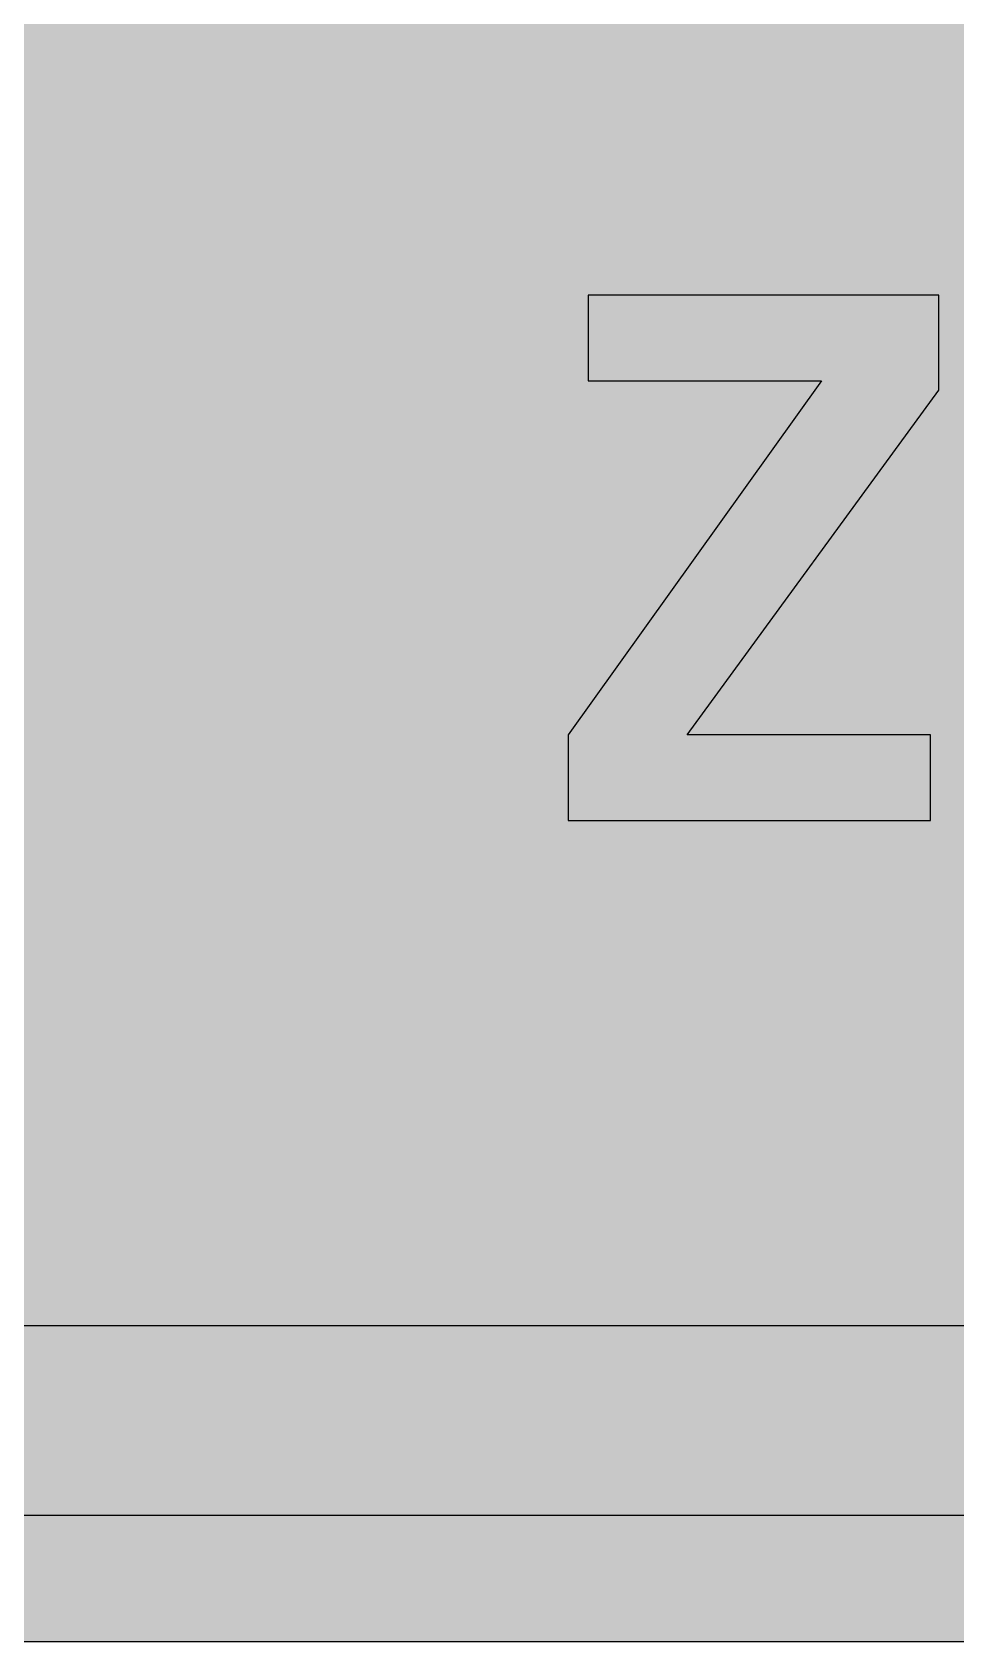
# Model space of a CAD drawing. Header units: millimetres. Extents: x 0 to 212, y 0 to 159.
# Drawn here: x 50.53 to 76.34, y 0.05 to 45 of the extents above; entities that cross this region are included whole.
import ezdxf

# ---------------------------------------------------------------- set-up
doc = ezdxf.new("R2010")
doc.units = ezdxf.units.MM

msp = doc.modelspace()

# ---------------------------------------------------------------- hatches: boundary and pattern name
for color, points in [(254, [(14.1633, 0.0536), (13.9878, 0.0533), (13.8125, 0.0559), (13.6373, 0.061), (13.462, 0.0686), (13.2893, 0.0787), (13.114, 0.0914), (12.9413, 0.1041), (12.7686, 0.1219), (12.5959, 0.1397), (12.4231, 0.16), (12.2504, 0.1829), (12.0777, 0.2057), (11.9075, 0.2337), (11.7373, 0.2616), (11.5672, 0.2921), (11.397, 0.3251), (11.2268, 0.3607), (11.0592, 0.3988), (10.8915, 0.4369), (10.7239, 0.4775), (10.5562, 0.5207), (10.3886, 0.5664), (10.2235, 0.6121), (10.0584, 0.6629), (9.8933, 0.7137), (9.7307, 0.7671), (9.5682, 0.8204), (9.4056, 0.8788), (9.2431, 0.9373), (9.083, 0.9982), (8.923, 1.0617), (8.763, 1.1252), (8.6055, 1.1938), (8.4455, 1.2624), (8.2906, 1.331), (8.1331, 1.4046), (7.9781, 1.4783), (7.8232, 1.5545), (7.6708, 1.6332), (7.5184, 1.7145), (7.366, 1.7958), (7.2161, 1.8796), (7.0663, 1.966), (6.919, 2.0523), (6.7716, 2.1438), (6.6243, 2.2352), (6.4795, 2.3266), (6.3348, 2.4232), (6.19, 2.5197), (6.0477, 2.6187), (5.908, 2.7178), (5.7683, 2.8194), (5.6286, 2.9235), (5.4915, 3.0302), (5.3543, 3.1369), (5.2197, 3.2461), (5.0851, 3.3579), (4.953, 3.4722), (4.8209, 3.5865), (4.6914, 3.7033), (4.5644, 3.8202), (4.4348, 3.9395), (4.3104, 4.0615), (4.1859, 4.1859), (4.0615, 4.3104), (3.9395, 4.4348), (3.8202, 4.5618), (3.7033, 4.6914), (3.5865, 4.8209), (3.4722, 4.953), (3.3579, 5.0851), (3.2487, 5.2197), (3.1369, 5.3543), (3.0302, 5.4915), (2.9235, 5.6286), (2.8194, 5.7683), (2.7178, 5.908), (2.6187, 6.0477), (2.5197, 6.19), (2.4232, 6.3348), (2.3266, 6.477), (2.2352, 6.6243), (2.1438, 6.7691), (2.0523, 6.919), (1.966, 7.0663), (1.8796, 7.2161), (1.7958, 7.366), (1.7145, 7.5184), (1.6332, 7.6708), (1.5545, 7.8232), (1.4783, 7.9781), (1.4046, 8.1331), (1.331, 8.2906), (1.2598, 8.4455), (1.1913, 8.603), (1.1252, 8.763), (1.0592, 8.923), (0.9982, 9.083), (0.9373, 9.2431), (0.8763, 9.4056), (0.8204, 9.5682), (0.7645, 9.7307), (0.7112, 9.8933), (0.6604, 10.0584), (0.6121, 10.2235), (0.5639, 10.3911), (0.5207, 10.5562), (0.4775, 10.7239), (0.4343, 10.8915), (0.3962, 11.0592), (0.3607, 11.2268), (0.3251, 11.397), (0.2921, 11.5672), (0.2616, 11.7373), (0.2311, 11.9075), (0.2057, 12.0802), (0.1803, 12.2504), (0.1575, 12.4231), (0.1372, 12.5959), (0.1194, 12.7686), (0.1041, 12.9413), (0.0889, 13.1166), (0.0787, 13.2893), (0.0686, 13.4645), (0.061, 13.6373), (0.0559, 13.8125), (0.0508, 13.9878), (0.0508, 14.163), (0.0522, 144.6925), (0.0508, 144.8664), (0.0559, 145.0416), (0.061, 145.2169), (0.0686, 145.3896), (0.0787, 145.5649), (0.0889, 145.7376), (0.1041, 145.9128), (0.1194, 146.0856), (0.1372, 146.2583), (0.1575, 146.431), (0.1803, 146.6037), (0.2057, 146.7739), (0.2311, 146.9466), (0.2616, 147.1168), (0.2921, 147.287), (0.3251, 147.4572), (0.3607, 147.6248), (0.3962, 147.795), (0.4343, 147.9626), (0.4775, 148.1303), (0.5207, 148.2979), (0.5639, 148.463), (0.6121, 148.6281), (0.6604, 148.7932), (0.7112, 148.9583), (0.7645, 149.1234), (0.8204, 149.286), (0.8763, 149.4485), (0.9373, 149.6111), (0.9982, 149.7711), (1.0592, 149.9311), (1.1252, 150.0911), (1.1913, 150.2486), (1.2598, 150.4061), (1.331, 150.5636), (1.4046, 150.7185), (1.4783, 150.876), (1.5545, 151.0284), (1.6332, 151.1833), (1.7145, 151.3357), (1.7958, 151.4856), (1.8796, 151.638), (1.966, 151.7879), (2.0523, 151.9352), (2.1438, 152.0825), (2.2352, 152.2298), (2.3266, 152.3746), (2.4232, 152.5194), (2.5197, 152.6616), (2.6187, 152.8039), (2.7178, 152.9461), (2.8194, 153.0858), (2.9235, 153.2255), (3.0302, 153.3627), (3.1369, 153.4973), (3.2487, 153.6344), (3.3579, 153.7665), (3.4722, 153.8986), (3.5865, 154.0307), (3.7033, 154.1602), (3.8202, 154.2898), (3.9395, 154.4168), (4.0615, 154.5438), (4.1859, 154.6682), (4.3104, 154.7901), (4.4348, 154.9121), (4.5644, 155.034), (4.6914, 155.1508), (4.8209, 155.2677), (4.953, 155.382), (5.0851, 155.4937), (5.2197, 155.6055), (5.3543, 155.7147), (5.4915, 155.8239), (5.6286, 155.9281), (5.7683, 156.0322), (5.908, 156.1338), (6.0477, 156.2354), (6.19, 156.3345), (6.3348, 156.431), (6.4795, 156.525), (6.6243, 156.6189), (6.7716, 156.7104), (6.919, 156.7993), (7.0663, 156.8882), (7.2161, 156.9745), (7.366, 157.0584), (7.5184, 157.1396), (7.6708, 157.2209), (7.8232, 157.2971), (7.9781, 157.3733), (8.1331, 157.4495), (8.2906, 157.5206), (8.4455, 157.5918), (8.6055, 157.6603), (8.763, 157.7289), (8.923, 157.7924), (9.083, 157.8559), (9.2431, 157.9169), (9.4056, 157.9753), (9.5682, 158.0337), (9.7307, 158.0871), (9.8933, 158.1404), (10.0584, 158.1912), (10.2235, 158.242), (10.3886, 158.2877), (10.5562, 158.3334), (10.7239, 158.3766), (10.8915, 158.4173), (11.0592, 158.4579), (11.2268, 158.4935), (11.397, 158.529), (11.5672, 158.562), (11.7373, 158.5925), (11.9075, 158.6205), (12.0777, 158.6484), (12.2504, 158.6713), (12.4231, 158.6941), (12.5959, 158.7144), (12.7686, 158.7322), (12.9413, 158.75), (13.114, 158.7627), (13.2893, 158.7754), (13.462, 158.7856), (13.6373, 158.7932), (13.8125, 158.7983), (13.9878, 158.8008), (14.163, 158.8033), (197.6078, 158.8036), (197.7822, 158.8008), (197.9574, 158.7983), (198.1327, 158.7932), (198.3054, 158.7856), (198.4807, 158.7754), (198.6534, 158.7627), (198.8287, 158.75), (199.0014, 158.7322), (199.1741, 158.7144), (199.3468, 158.6941), (199.5195, 158.6713), (199.6897, 158.6484), (199.8624, 158.6205), (200.0326, 158.5925), (200.2028, 158.562), (200.373, 158.529), (200.5432, 158.4935), (200.7108, 158.4579), (200.8784, 158.4173), (201.0461, 158.3766), (201.2137, 158.3334), (201.3788, 158.2877), (201.5465, 158.242), (201.7116, 158.1912), (201.8767, 158.1404), (202.0392, 158.0871), (202.2018, 158.0337), (202.3643, 157.9753), (202.5269, 157.9169), (202.6869, 157.8559), (202.8469, 157.7924), (203.007, 157.7289), (203.167, 157.6603), (203.3245, 157.5918), (203.4794, 157.5206), (203.6369, 157.4495), (203.7918, 157.3733), (203.9468, 157.2971), (204.0992, 157.2209), (204.2516, 157.1396), (204.404, 157.0584), (204.5538, 156.9745), (204.7037, 156.8882), (204.8535, 156.7993), (205.0009, 156.7104), (205.1456, 156.6189), (205.293, 156.525), (205.4352, 156.431), (205.58, 156.3345), (205.7222, 156.2354), (205.8619, 156.1338), (206.0016, 156.0322), (206.1413, 155.9281), (206.2785, 155.8239), (206.4156, 155.7147), (206.5503, 155.6055), (206.6849, 155.4937), (206.817, 155.382), (206.949, 155.2677), (207.0786, 155.1508), (207.2081, 155.034), (207.3351, 154.9121), (207.4596, 154.7901), (207.584, 154.6682), (207.7085, 154.5438), (207.8304, 154.4168), (207.9498, 154.2898), (208.0666, 154.1602), (208.1835, 154.0307), (208.2978, 153.8986), (208.4121, 153.7665), (208.5238, 153.6344), (208.6331, 153.4973), (208.7397, 153.3627), (208.8464, 153.2255), (208.9506, 153.0858), (209.0522, 152.9461), (209.1512, 152.8039), (209.2503, 152.6616), (209.3468, 152.5194), (209.4433, 152.3746), (209.5348, 152.2298), (209.6262, 152.0825), (209.7176, 151.9352), (209.804, 151.7879), (209.8904, 151.638), (209.9742, 151.4856), (210.0555, 151.3357), (210.1367, 151.1833), (210.2155, 151.0284), (210.2917, 150.876), (210.3653, 150.7185), (210.439, 150.5636), (210.5076, 150.4061), (210.5762, 150.2486), (210.6447, 150.0911), (210.7082, 149.9311), (210.7717, 149.7711), (210.8327, 149.6111), (210.8911, 149.4485), (210.9495, 149.286), (211.0029, 149.1234), (211.0562, 148.9583), (211.107, 148.7932), (211.1578, 148.6281), (211.2035, 148.463), (211.2493, 148.2979), (211.2924, 148.1303), (211.3331, 147.9626), (211.3712, 147.795), (211.4093, 147.6248), (211.4448, 147.4572), (211.4779, 147.287), (211.5083, 147.1168), (211.5363, 146.9466), (211.5642, 146.7739), (211.5871, 146.6037), (211.6099, 146.431), (211.6303, 146.2583), (211.648, 146.0856), (211.6658, 145.9128), (211.6785, 145.7376), (211.6912, 145.5649), (211.7014, 145.3896), (211.709, 145.2169), (211.7141, 145.0416), (211.7166, 144.8664), (211.7166, 144.6911), (211.7189, 14.1647), (211.7166, 13.9878), (211.7141, 13.8125), (211.709, 13.6373), (211.7014, 13.4645), (211.6912, 13.2893), (211.6785, 13.1166), (211.6658, 12.9413), (211.648, 12.7686), (211.6303, 12.5959), (211.6099, 12.4231), (211.5871, 12.2504), (211.5642, 12.0802), (211.5363, 11.9075), (211.5083, 11.7373), (211.4779, 11.5672), (211.4448, 11.397), (211.4093, 11.2268), (211.3712, 11.0592), (211.3331, 10.8915), (211.2924, 10.7239), (211.2493, 10.5562), (211.2035, 10.3911), (211.1578, 10.2235), (211.107, 10.0584), (211.0562, 9.8933), (211.0029, 9.7307), (210.9495, 9.5682), (210.8911, 9.4056), (210.8327, 9.2431), (210.7717, 9.083), (210.7082, 8.923), (210.6447, 8.763), (210.5762, 8.603), (210.5076, 8.4455), (210.439, 8.2906), (210.3653, 8.1331), (210.2917, 7.9781), (210.2155, 7.8232), (210.1367, 7.6708), (210.0555, 7.5184), (209.9742, 7.366), (209.8904, 7.2161), (209.804, 7.0663), (209.7176, 6.919), (209.6262, 6.7691), (209.5348, 6.6243), (209.4433, 6.477), (209.3468, 6.3348), (209.2503, 6.19), (209.1512, 6.0477), (209.0522, 5.908), (208.9506, 5.7683), (208.8464, 5.6286), (208.7397, 5.4915), (208.6331, 5.3543), (208.5238, 5.2197), (208.4121, 5.0851), (208.2978, 4.953), (208.1835, 4.8209), (208.0666, 4.6914), (207.9498, 4.5618), (207.8304, 4.4348), (207.7085, 4.3104), (207.584, 4.1859), (207.4596, 4.0615), (207.3351, 3.9395), (207.2081, 3.8202), (207.0786, 3.7033), (206.949, 3.5865), (206.817, 3.4722), (206.6849, 3.3579), (206.5503, 3.2461), (206.4156, 3.1369), (206.2785, 3.0302), (206.1413, 2.9235), (206.0016, 2.8194), (205.8619, 2.7178), (205.7222, 2.6187), (205.58, 2.5197), (205.4352, 2.4232), (205.293, 2.3266), (205.1456, 2.2352), (205.0009, 2.1438), (204.8535, 2.0523), (204.7037, 1.966), (204.5538, 1.8796), (204.404, 1.7958), (204.2516, 1.7145), (204.0992, 1.6332), (203.9468, 1.5545), (203.7918, 1.4783), (203.6369, 1.4046), (203.4794, 1.331), (203.3245, 1.2624), (203.167, 1.1938), (203.007, 1.1252), (202.8469, 1.0617), (202.6869, 0.9982), (202.5269, 0.9373), (202.3643, 0.8788), (202.2018, 0.8204), (202.0392, 0.7671), (201.8767, 0.7137), (201.7116, 0.6629), (201.5465, 0.6121), (201.3788, 0.5664), (201.2137, 0.5207), (201.0461, 0.4775), (200.8784, 0.4369), (200.7108, 0.3988), (200.5432, 0.3607), (200.373, 0.3251), (200.2028, 0.2921), (200.0326, 0.2616), (199.8624, 0.2337), (199.6897, 0.2057), (199.5195, 0.1829), (199.3468, 0.16), (199.1741, 0.1397), (199.0014, 0.1219), (198.8287, 0.1041), (198.6534, 0.0914), (198.4807, 0.0787), (198.3054, 0.0686), (198.1327, 0.061), (197.9574, 0.0559), (197.7822, 0.0533), (197.6069, 0.0533)]), (59, [(14.1633, 3.5814), (13.8887, 3.5839), (13.6169, 3.5941), (13.3477, 3.6119), (13.081, 3.6347), (12.8143, 3.6652), (12.5501, 3.7008), (12.2885, 3.7465), (12.0294, 3.7948), (11.7729, 3.8506), (11.5164, 3.9141), (11.2649, 3.9827), (11.016, 4.0564), (10.7671, 4.1351), (10.5232, 4.2215), (10.2819, 4.3129), (10.0432, 4.412), (9.8069, 4.5161), (9.5733, 4.6228), (9.3447, 4.7371), (9.1186, 4.8565), (8.8951, 4.9809), (8.6741, 5.113), (8.4582, 5.2476), (8.2448, 5.3873), (8.0366, 5.5321), (7.8308, 5.682), (7.6276, 5.8369), (7.4295, 5.9969), (7.2365, 6.1595), (7.046, 6.3297), (6.8605, 6.5024), (6.6777, 6.6802), (6.5024, 6.8605), (6.3271, 7.046), (6.1595, 7.2365), (5.9969, 7.432), (5.8369, 7.6302), (5.682, 7.8308), (5.5321, 8.0366), (5.3873, 8.2448), (5.2451, 8.4582), (5.1105, 8.6741), (4.9809, 8.8951), (4.8565, 9.1186), (4.7371, 9.3447), (4.6228, 9.5758), (4.5136, 9.8069), (4.4094, 10.0432), (4.3129, 10.2819), (4.2215, 10.5232), (4.1351, 10.7696), (4.0538, 11.016), (3.9802, 11.2649), (3.9116, 11.5189), (3.8506, 11.7729), (3.7948, 12.0294), (3.744, 12.2911), (3.7008, 12.5527), (3.6627, 12.8143), (3.6322, 13.081), (3.6093, 13.3502), (3.5916, 13.6195), (3.5814, 13.8913), (3.5789, 14.163), (3.58, 144.6925), (3.5814, 144.9654), (3.5916, 145.2347), (3.6093, 145.5064), (3.6322, 145.7731), (3.6627, 146.0398), (3.7008, 146.304), (3.744, 146.5656), (3.7948, 146.8247), (3.8506, 147.0812), (3.9116, 147.3352), (3.9802, 147.5892), (4.0538, 147.8382), (4.1351, 148.0845), (4.2215, 148.3309), (4.3129, 148.5722), (4.4094, 148.811), (4.5136, 149.0472), (4.6228, 149.2783), (4.7371, 149.5095), (4.8565, 149.7355), (4.9809, 149.9591), (5.1105, 150.1775), (5.2451, 150.3959), (5.3873, 150.6093), (5.5321, 150.8176), (5.682, 151.0233), (5.8369, 151.224), (5.9969, 151.4221), (6.1595, 151.6177), (6.3271, 151.8056), (6.5024, 151.9936), (6.6777, 152.1739), (6.8605, 152.3517), (7.046, 152.5245), (7.2365, 152.6946), (7.4295, 152.8572), (7.6276, 153.0172), (7.8308, 153.1722), (8.0366, 153.322), (8.2448, 153.4668), (8.4582, 153.6065), (8.6741, 153.7411), (8.8951, 153.8732), (9.1186, 153.9977), (9.3447, 154.117), (9.5733, 154.2313), (9.8069, 154.3406), (10.0432, 154.4422), (10.2819, 154.5412), (10.5232, 154.6327), (10.7671, 154.719), (11.016, 154.7978), (11.2649, 154.874), (11.5164, 154.9425), (11.7729, 155.0035), (12.0294, 155.0594), (12.2885, 155.1102), (12.5501, 155.1534), (12.8143, 155.1889), (13.081, 155.2194), (13.3477, 155.2448), (13.6169, 155.26), (13.8887, 155.2702), (14.163, 155.2753), (197.6078, 155.2758), (197.8787, 155.2702), (198.1505, 155.26), (198.4197, 155.2448), (198.689, 155.2194), (198.9557, 155.1889), (199.2173, 155.1534), (199.4789, 155.1102), (199.7405, 155.0594), (199.9971, 155.0035), (200.2511, 154.9425), (200.5051, 154.874), (200.754, 154.7978), (201.0004, 154.719), (201.2467, 154.6327), (201.488, 154.5412), (201.7268, 154.4422), (201.963, 154.3406), (202.1942, 154.2313), (202.4253, 154.117), (202.6514, 153.9977), (202.8749, 153.8732), (203.0959, 153.7411), (203.3118, 153.6065), (203.5251, 153.4668), (203.7334, 153.322), (203.9391, 153.1722), (204.1398, 153.0172), (204.3379, 152.8572), (204.5335, 152.6946), (204.724, 152.5245), (204.9094, 152.3517), (205.0898, 152.1739), (205.2676, 151.9936), (205.4403, 151.8056), (205.6105, 151.6177), (205.773, 151.4221), (205.933, 151.224), (206.088, 151.0233), (206.2378, 150.8176), (206.3826, 150.6093), (206.5223, 150.3959), (206.6569, 150.1775), (206.789, 149.9591), (206.9135, 149.7355), (207.0329, 149.5095), (207.1472, 149.2783), (207.2538, 149.0472), (207.358, 148.811), (207.457, 148.5722), (207.5485, 148.3309), (207.6348, 148.0845), (207.7136, 147.8382), (207.7872, 147.5892), (207.8558, 147.3352), (207.9193, 147.0812), (207.9752, 146.8247), (208.0235, 146.5656), (208.0692, 146.304), (208.1047, 146.0398), (208.1352, 145.7731), (208.1581, 145.5064), (208.1759, 145.2347), (208.186, 144.9654), (208.1911, 144.6911), (208.1911, 14.1647), (208.186, 13.8913), (208.1759, 13.6195), (208.1581, 13.3502), (208.1352, 13.081), (208.1047, 12.8143), (208.0692, 12.5527), (208.0235, 12.2911), (207.9752, 12.0294), (207.9193, 11.7729), (207.8558, 11.5189), (207.7872, 11.2649), (207.7136, 11.016), (207.6348, 10.7696), (207.5485, 10.5232), (207.457, 10.2819), (207.358, 10.0432), (207.2538, 9.8069), (207.1472, 9.5758), (207.0329, 9.3447), (206.9135, 9.1186), (206.789, 8.8951), (206.6569, 8.6741), (206.5223, 8.4582), (206.3826, 8.2448), (206.2378, 8.0366), (206.088, 7.8308), (205.933, 7.6302), (205.773, 7.432), (205.6105, 7.2365), (205.4403, 7.046), (205.2676, 6.8605), (205.0898, 6.6802), (204.9094, 6.5024), (204.724, 6.3297), (204.5335, 6.1595), (204.3379, 5.9969), (204.1398, 5.8369), (203.9391, 5.682), (203.7334, 5.5321), (203.5251, 5.3873), (203.3118, 5.2476), (203.0959, 5.113), (202.8749, 4.9809), (202.6514, 4.8565), (202.4253, 4.7371), (202.1942, 4.6228), (201.963, 4.5161), (201.7268, 4.412), (201.488, 4.3129), (201.2467, 4.2215), (201.0004, 4.1351), (200.754, 4.0564), (200.5051, 3.9827), (200.2511, 3.9141), (199.9971, 3.8506), (199.7405, 3.7948), (199.4789, 3.7465), (199.2173, 3.7008), (198.9557, 3.6652), (198.689, 3.6347), (198.4197, 3.6119), (198.1505, 3.5941), (197.8787, 3.5839), (197.6069, 3.5789)]), (254, [(14.1633, 8.8731), (14.0259, 8.8748), (13.8887, 8.8798), (13.7541, 8.8875), (13.622, 8.9002), (13.4874, 8.9154), (13.3553, 8.9332), (13.2258, 8.9535), (13.0962, 8.9789), (12.9667, 9.0068), (12.8397, 9.0373), (12.7127, 9.0729), (12.5882, 9.1084), (12.4663, 9.1491), (12.3419, 9.1923), (12.2225, 9.238), (12.1031, 9.2888), (11.9837, 9.3396), (11.8694, 9.3929), (11.7526, 9.4513), (11.6408, 9.5098), (11.5291, 9.5733), (11.4198, 9.6368), (11.3106, 9.7053), (11.2039, 9.7765), (11.0998, 9.8476), (10.9957, 9.9238), (10.8966, 10), (10.7975, 10.0787), (10.6985, 10.1625), (10.6045, 10.2464), (10.5105, 10.3327), (10.4216, 10.4216), (10.3327, 10.5131), (10.2464, 10.6045), (10.16, 10.701), (10.0787, 10.7975), (10, 10.8966), (9.9212, 10.9982), (9.8476, 11.0998), (9.7739, 11.2039), (9.7053, 11.3106), (9.6368, 11.4198), (9.5707, 11.5291), (9.5098, 11.6408), (9.4488, 11.7551), (9.3929, 11.8694), (9.337, 11.9863), (9.2862, 12.1031), (9.238, 12.2225), (9.1923, 12.3444), (9.1491, 12.4663), (9.1084, 12.5908), (9.0703, 12.7152), (9.0373, 12.8397), (9.0068, 12.9692), (8.9789, 13.0962), (8.9535, 13.2258), (8.9306, 13.3579), (8.9129, 13.4899), (8.8976, 13.622), (8.8849, 13.7566), (8.8773, 13.8913), (8.8722, 14.0259), (8.8697, 14.163), (8.8717, 144.6925), (8.8722, 144.8283), (8.8773, 144.9629), (8.8849, 145.0975), (8.8976, 145.2321), (8.9129, 145.3642), (8.9306, 145.4963), (8.9535, 145.6284), (8.9789, 145.7579), (9.0068, 145.8849), (9.0373, 146.0144), (9.0703, 146.1389), (9.1084, 146.2634), (9.1491, 146.3878), (9.1923, 146.5097), (9.238, 146.6317), (9.2862, 146.751), (9.337, 146.8679), (9.3929, 146.9847), (9.4488, 147.099), (9.5098, 147.2133), (9.5707, 147.3251), (9.6368, 147.4343), (9.7053, 147.5435), (9.7739, 147.6502), (9.8476, 147.7543), (9.9212, 147.8559), (10, 147.9575), (10.0787, 148.0566), (10.16, 148.1531), (10.2464, 148.2496), (10.3327, 148.3411), (10.4216, 148.4325), (10.5105, 148.5214), (10.6045, 148.6078), (10.6985, 148.6916), (10.7975, 148.7754), (10.8966, 148.8542), (10.9957, 148.9304), (11.0998, 149.0066), (11.2039, 149.0777), (11.3106, 149.1488), (11.4198, 149.2174), (11.5291, 149.2809), (11.6408, 149.3444), (11.7526, 149.4028), (11.8694, 149.4612), (11.9837, 149.5146), (12.1031, 149.5679), (12.2225, 149.6162), (12.3419, 149.6619), (12.4663, 149.7051), (12.5882, 149.7457), (12.7127, 149.7813), (12.8397, 149.8168), (12.9667, 149.8473), (13.0962, 149.8752), (13.2258, 149.9006), (13.3553, 149.921), (13.4874, 149.9413), (13.622, 149.9565), (13.7541, 149.9667), (13.8887, 149.9768), (14.0259, 149.9819), (14.163, 149.9819), (197.6078, 149.9842), (197.7441, 149.9819), (197.8787, 149.9768), (198.0133, 149.9667), (198.1479, 149.9565), (198.28, 149.9413), (198.4121, 149.921), (198.5442, 149.9006), (198.6737, 149.8752), (198.8007, 149.8473), (198.9303, 149.8168), (199.0547, 149.7813), (199.1792, 149.7457), (199.3036, 149.7051), (199.4256, 149.6619), (199.5475, 149.6162), (199.6669, 149.5679), (199.7837, 149.5146), (199.9005, 149.4612), (200.0148, 149.4028), (200.1291, 149.3444), (200.2409, 149.2809), (200.3501, 149.2174), (200.4593, 149.1488), (200.566, 149.0777), (200.6702, 149.0066), (200.7718, 148.9304), (200.8734, 148.8542), (200.9724, 148.7754), (201.0689, 148.6916), (201.1655, 148.6078), (201.2569, 148.5214), (201.3483, 148.4325), (201.4372, 148.3411), (201.5236, 148.2496), (201.6074, 148.1531), (201.6912, 148.0566), (201.77, 147.9575), (201.8462, 147.8559), (201.9224, 147.7543), (201.9935, 147.6502), (202.0646, 147.5435), (202.1332, 147.4343), (202.1967, 147.3251), (202.2602, 147.2133), (202.3186, 147.099), (202.377, 146.9847), (202.4304, 146.8679), (202.4812, 146.751), (202.532, 146.6317), (202.5777, 146.5097), (202.6209, 146.3878), (202.6615, 146.2634), (202.6971, 146.1389), (202.7326, 146.0144), (202.7631, 145.8849), (202.7911, 145.7579), (202.8165, 145.6284), (202.8368, 145.4963), (202.8546, 145.3642), (202.8698, 145.2321), (202.8825, 145.0975), (202.8901, 144.9629), (202.8952, 144.8283), (202.8977, 144.6911), (202.8994, 14.1647), (202.8952, 14.0259), (202.8901, 13.8913), (202.8825, 13.7566), (202.8698, 13.622), (202.8546, 13.4899), (202.8368, 13.3579), (202.8165, 13.2258), (202.7911, 13.0962), (202.7631, 12.9692), (202.7326, 12.8397), (202.6971, 12.7152), (202.6615, 12.5908), (202.6209, 12.4663), (202.5777, 12.3444), (202.532, 12.2225), (202.4812, 12.1031), (202.4304, 11.9863), (202.377, 11.8694), (202.3186, 11.7551), (202.2602, 11.6408), (202.1967, 11.5291), (202.1332, 11.4198), (202.0646, 11.3106), (201.9935, 11.2039), (201.9224, 11.0998), (201.8462, 10.9982), (201.77, 10.8966), (201.6912, 10.7975), (201.6074, 10.701), (201.5236, 10.6045), (201.4372, 10.5131), (201.3483, 10.4216), (201.2569, 10.3327), (201.1655, 10.2464), (201.0689, 10.1625), (200.9724, 10.0787), (200.8734, 10), (200.7718, 9.9238), (200.6702, 9.8476), (200.566, 9.7765), (200.4593, 9.7053), (200.3501, 9.6368), (200.2409, 9.5733), (200.1291, 9.5098), (200.0148, 9.4513), (199.9005, 9.3929), (199.7837, 9.3396), (199.6669, 9.2888), (199.5475, 9.238), (199.4256, 9.1923), (199.3036, 9.1491), (199.1792, 9.1084), (199.0547, 9.0729), (198.9303, 9.0373), (198.8007, 9.0068), (198.6737, 8.9789), (198.5442, 8.9535), (198.4121, 8.9332), (198.28, 8.9154), (198.1479, 8.9002), (198.0133, 8.8875), (197.8787, 8.8798), (197.7441, 8.8748), (197.6069, 8.8722)]), (59, [(75.8582, 35.0061), (75.8582, 37.6587), (66.0647, 37.6587), (66.0647, 35.2594), (72.584, 35.2594), (65.501, 25.3817), (65.501, 22.9842), (75.6324, 22.9842), (75.6324, 25.3817), (68.8301, 25.3817)])]:
    msp.add_hatch(color=color).paths.add_polyline_path(points)
h = msp.add_hatch(color=59)
edge = h.paths.add_edge_path()
edge.add_line((58.1628, 25.0151), (58.0568, 25.0139))
edge.add_line((58.0568, 25.0139), (57.9552, 25.0165))
edge.add_line((57.9552, 25.0165), (57.8536, 25.019))
edge.add_line((57.8536, 25.019), (57.752, 25.0215))
edge.add_line((57.752, 25.0215), (57.6529, 25.0266))
edge.add_line((57.6529, 25.0266), (57.5539, 25.0317))
edge.add_line((57.5539, 25.0317), (57.4573, 25.0393))
edge.add_line((57.4573, 25.0393), (57.3634, 25.0469))
edge.add_line((57.3634, 25.0469), (57.2668, 25.0571))
edge.add_line((57.2668, 25.0571), (57.1754, 25.0673))
edge.add_line((57.1754, 25.0673), (57.0814, 25.08))
edge.add_line((57.0814, 25.08), (56.9925, 25.0927))
edge.add_line((56.9925, 25.0927), (56.9011, 25.1079))
edge.add_line((56.9011, 25.1079), (56.8147, 25.1257))
edge.add_line((56.8147, 25.1257), (56.7258, 25.146))
edge.add_line((56.7258, 25.146), (56.642, 25.1663))
edge.add_line((56.642, 25.1663), (56.5556, 25.1892))
edge.add_line((56.5556, 25.1892), (56.4744, 25.212))
edge.add_line((56.4744, 25.212), (56.3931, 25.2374))
edge.add_line((56.3931, 25.2374), (56.3118, 25.2679))
edge.add_line((56.3118, 25.2679), (56.2331, 25.2959))
edge.add_line((56.2331, 25.2959), (56.1543, 25.3289))
edge.add_line((56.1543, 25.3289), (56.0781, 25.3644))
edge.add_line((56.0781, 25.3644), (56.0045, 25.4))
edge.add_line((56.0045, 25.4), (55.9308, 25.4406))
edge.add_line((55.9308, 25.4406), (55.8597, 25.4813))
edge.add_line((55.8597, 25.4813), (55.7886, 25.5245))
edge.add_line((55.7886, 25.5245), (55.72, 25.5727))
edge.add_line((55.72, 25.5727), (55.6514, 25.621))
edge.add_line((55.6514, 25.621), (55.5854, 25.6718))
edge.add_line((55.5854, 25.6718), (55.5219, 25.7251))
edge.add_line((55.5219, 25.7251), (55.4584, 25.7835))
edge.add_line((55.4584, 25.7835), (55.3974, 25.842))
edge.add_line((55.3974, 25.842), (55.339, 25.9055))
edge.add_line((55.339, 25.9055), (55.2806, 25.969))
edge.add_line((55.2806, 25.969), (55.2221, 26.0375))
edge.add_line((55.2221, 26.0375), (55.1688, 26.1087))
edge.add_line((55.1688, 26.1087), (55.1129, 26.1849))
edge.add_line((55.1129, 26.1849), (55.0621, 26.2611))
edge.add_line((55.0621, 26.2611), (55.0113, 26.3423))
edge.add_line((55.0113, 26.3423), (54.9631, 26.4262))
edge.add_line((54.9631, 26.4262), (54.9148, 26.5125))
edge.add_line((54.9148, 26.5125), (54.8716, 26.604))
edge.add_line((54.8716, 26.604), (54.8259, 26.6979))
edge.add_line((54.8259, 26.6979), (54.7853, 26.7945))
edge.add_line((54.7853, 26.7945), (54.7446, 26.8961))
edge.add_line((54.7446, 26.8961), (54.7065, 27.0002))
edge.add_line((54.7065, 27.0002), (54.6684, 27.1094))
edge.add_line((54.6684, 27.1094), (54.6329, 27.2212))
edge.add_line((54.6329, 27.2212), (54.5998, 27.338))
edge.add_line((54.5998, 27.338), (54.5694, 27.4574))
edge.add_line((54.5694, 27.4574), (54.5389, 27.5793))
edge.add_line((54.5389, 27.5793), (54.5109, 27.7063))
edge.add_line((54.5109, 27.7063), (54.483, 27.8384))
edge.add_line((54.483, 27.8384), (54.4601, 27.9756))
edge.add_line((54.4601, 27.9756), (54.4373, 28.1153))
edge.add_line((54.4373, 28.1153), (54.417, 28.2575))
edge.add_line((54.417, 28.2575), (54.3966, 28.4074))
edge.add_line((54.3966, 28.4074), (54.3789, 28.5598))
edge.add_line((54.3789, 28.5598), (54.3636, 28.7147))
edge.add_line((54.3636, 28.7147), (54.3509, 28.8773))
edge.add_line((54.3509, 28.8773), (54.3382, 29.0424))
edge.add_line((54.3382, 29.0424), (54.3306, 29.2125))
edge.add_line((54.3306, 29.2125), (54.323, 29.3878))
edge.add_line((54.323, 29.3878), (63.1017, 29.3892))
edge.add_line((63.1017, 29.3892), (63.1017, 30.9986))
edge.add_line((63.1017, 30.9986), (63.0987, 31.1912))
edge.add_line((63.0987, 31.1912), (63.0961, 31.3842))
edge.add_line((63.0961, 31.3842), (63.0911, 31.5747))
edge.add_line((63.0911, 31.5747), (63.0834, 31.7627))
edge.add_line((63.0834, 31.7627), (63.0758, 31.9507))
edge.add_line((63.0758, 31.9507), (63.0631, 32.1335))
edge.add_line((63.0631, 32.1335), (63.0504, 32.3164))
edge.add_line((63.0504, 32.3164), (63.0352, 32.4942))
edge.add_line((63.0352, 32.4942), (63.0174, 32.672))
edge.add_line((63.0174, 32.672), (62.9971, 32.8473))
edge.add_line((62.9971, 32.8473), (62.9742, 33.02))
edge.add_line((62.9742, 33.02), (62.9488, 33.1902))
edge.add_line((62.9488, 33.1902), (62.9209, 33.3578))
edge.add_line((62.9209, 33.3578), (62.8929, 33.5204))
edge.add_line((62.8929, 33.5204), (62.8599, 33.6829))
edge.add_line((62.8599, 33.6829), (62.8244, 33.843))
edge.add_line((62.8244, 33.843), (62.7863, 34.0004))
edge.add_line((62.7863, 34.0004), (62.7482, 34.1554))
edge.add_line((62.7482, 34.1554), (62.705, 34.3078))
edge.add_line((62.705, 34.3078), (62.6593, 34.4576))
edge.add_line((62.6593, 34.4576), (62.611, 34.605))
edge.add_line((62.611, 34.605), (62.5602, 34.7497))
edge.add_line((62.5602, 34.7497), (62.5069, 34.892))
edge.add_line((62.5069, 34.892), (62.451, 35.0291))
edge.add_line((62.451, 35.0291), (62.39, 35.1663))
edge.add_line((62.39, 35.1663), (62.3291, 35.2984))
edge.add_line((62.3291, 35.2984), (62.263, 35.4279))
edge.add_line((62.263, 35.4279), (62.1944, 35.5549))
edge.add_line((62.1944, 35.5549), (62.1233, 35.6794))
edge.add_line((62.1233, 35.6794), (62.0497, 35.8013))
edge.add_line((62.0497, 35.8013), (61.9709, 35.9207))
edge.add_line((61.9709, 35.9207), (61.8896, 36.035))
edge.add_line((61.8896, 36.035), (61.8058, 36.1467))
edge.add_line((61.8058, 36.1467), (61.7195, 36.256))
edge.add_line((61.7195, 36.256), (61.628, 36.3626))
edge.add_line((61.628, 36.3626), (61.534, 36.4642))
edge.add_line((61.534, 36.4642), (61.4375, 36.5658))
edge.add_line((61.4375, 36.5658), (61.3359, 36.6624))
edge.add_line((61.3359, 36.6624), (61.2318, 36.7538))
edge.add_line((61.2318, 36.7538), (61.1251, 36.8452))
edge.add_line((61.1251, 36.8452), (61.0133, 36.9316))
edge.add_line((61.0133, 36.9316), (60.899, 37.0154))
edge.add_line((60.899, 37.0154), (60.7822, 37.0942))
edge.add_line((60.7822, 37.0942), (60.6603, 37.1704))
edge.add_line((60.6603, 37.1704), (60.5333, 37.244))
edge.add_line((60.5333, 37.244), (60.4063, 37.3126))
edge.add_line((60.4063, 37.3126), (60.2717, 37.3812))
edge.add_line((60.2717, 37.3812), (60.1345, 37.4421))
edge.add_line((60.1345, 37.4421), (59.9948, 37.5006))
edge.add_line((59.9948, 37.5006), (59.85, 37.5564))
edge.add_line((59.85, 37.5564), (59.7027, 37.6098))
edge.add_line((59.7027, 37.6098), (59.5503, 37.658))
edge.add_line((59.5503, 37.658), (59.3928, 37.7012))
edge.add_line((59.3928, 37.7012), (59.2328, 37.7419))
edge.add_line((59.2328, 37.7419), (59.0677, 37.78))
edge.add_line((59.0677, 37.78), (58.9001, 37.813))
edge.add_line((58.9001, 37.813), (58.7273, 37.8435))
edge.add_line((58.7273, 37.8435), (58.5495, 37.8689))
edge.add_line((58.5495, 37.8689), (58.3692, 37.8892))
edge.add_line((58.3692, 37.8892), (58.1838, 37.907))
edge.add_line((58.1838, 37.907), (57.9958, 37.9222))
edge.add_line((57.9958, 37.9222), (57.8002, 37.9324))
edge.add_line((57.8002, 37.9324), (57.6021, 37.9374))
edge.add_line((57.6021, 37.9374), (57.3989, 37.94))
edge.add_line((57.3989, 37.94), (57.2135, 37.9374))
edge.add_line((57.2135, 37.9374), (57.0332, 37.9324))
edge.add_line((57.0332, 37.9324), (56.8528, 37.9222))
edge.add_line((56.8528, 37.9222), (56.6776, 37.9095))
edge.add_line((56.6776, 37.9095), (56.5023, 37.8917))
edge.add_line((56.5023, 37.8917), (56.3321, 37.8689))
edge.add_line((56.3321, 37.8689), (56.1645, 37.8435))
edge.add_line((56.1645, 37.8435), (56.0019, 37.8155))
edge.add_line((56.0019, 37.8155), (55.8394, 37.7825))
edge.add_line((55.8394, 37.7825), (55.6819, 37.7444))
edge.add_line((55.6819, 37.7444), (55.5244, 37.7038))
edge.add_line((55.5244, 37.7038), (55.372, 37.658))
edge.add_line((55.372, 37.658), (55.2221, 37.6098))
edge.add_line((55.2221, 37.6098), (55.0748, 37.5564))
edge.add_line((55.0748, 37.5564), (54.93, 37.5006))
edge.add_line((54.93, 37.5006), (54.7903, 37.4396))
edge.add_line((54.7903, 37.4396), (54.6506, 37.3761))
edge.add_line((54.6506, 37.3761), (54.516, 37.3075))
edge.add_line((54.516, 37.3075), (54.3839, 37.2339))
edge.add_line((54.3839, 37.2339), (54.2544, 37.1577))
edge.add_line((54.2544, 37.1577), (54.1274, 37.0789))
edge.add_line((54.1274, 37.0789), (54.0055, 36.9951))
edge.add_line((54.0055, 36.9951), (53.8836, 36.9087))
edge.add_line((53.8836, 36.9087), (53.7667, 36.8173))
edge.add_line((53.7667, 36.8173), (53.6524, 36.7208))
edge.add_line((53.6524, 36.7208), (53.5407, 36.6217))
edge.add_line((53.5407, 36.6217), (53.4314, 36.5201))
edge.add_line((53.4314, 36.5201), (53.3248, 36.4109))
edge.add_line((53.3248, 36.4109), (53.2206, 36.3017))
edge.add_line((53.2206, 36.3017), (53.1216, 36.1874))
edge.add_line((53.1216, 36.1874), (53.0225, 36.068))
edge.add_line((53.0225, 36.068), (52.9285, 35.9461))
edge.add_line((52.9285, 35.9461), (52.8371, 35.8216))
edge.add_line((52.8371, 35.8216), (52.7482, 35.6921))
edge.add_line((52.7482, 35.6921), (52.6644, 35.5575))
edge.add_line((52.6644, 35.5575), (52.5805, 35.4203))
edge.add_line((52.5805, 35.4203), (52.5018, 35.2781))
edge.add_line((52.5018, 35.2781), (52.4231, 35.1333))
edge.add_line((52.4231, 35.1333), (52.3494, 34.986))
edge.add_line((52.3494, 34.986), (52.2783, 34.8336))
edge.add_line((52.2783, 34.8336), (52.2097, 34.6761))
edge.add_line((52.2097, 34.6761), (52.1462, 34.5161))
edge.add_line((52.1462, 34.5161), (52.0827, 34.351))
edge.add_line((52.0827, 34.351), (52.0243, 34.1833))
edge.add_line((52.0243, 34.1833), (51.9659, 34.0131))
edge.add_line((51.9659, 34.0131), (51.9125, 33.8379))
edge.add_line((51.9125, 33.8379), (51.8617, 33.6575))
edge.add_line((51.8617, 33.6575), (51.8135, 33.4747))
edge.add_line((51.8135, 33.4747), (51.7703, 33.2892))
edge.add_line((51.7703, 33.2892), (51.7271, 33.0987))
edge.add_line((51.7271, 33.0987), (51.689, 32.9032))
edge.add_line((51.689, 32.9032), (51.6534, 32.705))
edge.add_line((51.6534, 32.705), (51.6179, 32.5044))
edge.add_line((51.6179, 32.5044), (51.5874, 32.2986))
edge.add_line((51.5874, 32.2986), (51.562, 32.0904))
edge.add_line((51.562, 32.0904), (51.5366, 31.877))
edge.add_line((51.5366, 31.877), (51.5137, 31.6611))
edge.add_line((51.5137, 31.6611), (51.496, 31.4401))
edge.add_line((51.496, 31.4401), (51.4807, 31.2141))
edge.add_line((51.4807, 31.2141), (51.468, 30.988))
edge.add_line((51.468, 30.988), (51.4579, 30.7569))
edge.add_line((51.4579, 30.7569), (51.4502, 30.5206))
edge.add_line((51.4502, 30.5206), (51.4452, 30.2819))
edge.add_line((51.4452, 30.2819), (51.4426, 30.038))
edge.add_line((51.4426, 30.038), (51.4452, 29.7637))
edge.add_line((51.4452, 29.7637), (51.4528, 29.497))
edge.add_line((51.4528, 29.497), (51.4629, 29.2354))
edge.add_line((51.4629, 29.2354), (51.4807, 28.9789))
edge.add_line((51.4807, 28.9789), (51.501, 28.7299))
edge.add_line((51.501, 28.7299), (51.5239, 28.4886))
edge.add_line((51.5239, 28.4886), (51.5544, 28.2524))
edge.add_line((51.5544, 28.2524), (51.5849, 28.0213))
edge.add_line((51.5849, 28.0213), (51.623, 27.7978))
edge.add_line((51.623, 27.7978), (51.6636, 27.5793))
edge.add_line((51.6636, 27.5793), (51.7093, 27.366))
edge.add_line((51.7093, 27.366), (51.7576, 27.1602))
edge.add_line((51.7576, 27.1602), (51.8109, 26.9596))
edge.add_line((51.8109, 26.9596), (51.8668, 26.764))
edge.add_line((51.8668, 26.764), (51.9252, 26.576))
edge.add_line((51.9252, 26.576), (51.9887, 26.3906))
edge.add_line((51.9887, 26.3906), (52.0573, 26.2128))
edge.add_line((52.0573, 26.2128), (52.1284, 26.0401))
edge.add_line((52.1284, 26.0401), (52.2021, 25.8724))
edge.add_line((52.2021, 25.8724), (52.2783, 25.7099))
edge.add_line((52.2783, 25.7099), (52.3596, 25.5524))
edge.add_line((52.3596, 25.5524), (52.4434, 25.4))
edge.add_line((52.4434, 25.4), (52.5297, 25.2552))
edge.add_line((52.5297, 25.2552), (52.6186, 25.113))
edge.add_line((52.6186, 25.113), (52.7126, 24.9758))
edge.add_line((52.7126, 24.9758), (52.8091, 24.8437))
edge.add_line((52.8091, 24.8437), (52.9057, 24.7142))
edge.add_line((52.9057, 24.7142), (53.0073, 24.5923))
edge.add_line((53.0073, 24.5923), (53.1114, 24.4754))
edge.add_line((53.1114, 24.4754), (53.2181, 24.3611))
edge.add_line((53.2181, 24.3611), (53.3298, 24.2519))
edge.add_line((53.3298, 24.2519), (53.4416, 24.1478))
edge.add_line((53.4416, 24.1478), (53.5559, 24.0462))
edge.add_line((53.5559, 24.0462), (53.6727, 23.9497))
edge.add_line((53.6727, 23.9497), (53.7896, 23.8582))
edge.add_line((53.7896, 23.8582), (53.9115, 23.7719))
edge.add_line((53.9115, 23.7719), (54.036, 23.688))
edge.add_line((54.036, 23.688), (54.1604, 23.6068))
edge.add_line((54.1604, 23.6068), (54.2874, 23.5306))
edge.add_line((54.2874, 23.5306), (54.417, 23.4594))
edge.add_line((54.417, 23.4594), (54.549, 23.3909))
edge.add_line((54.549, 23.3909), (54.6811, 23.3274))
edge.add_line((54.6811, 23.3274), (54.8183, 23.2664))
edge.add_line((54.8183, 23.2664), (54.9529, 23.208))
edge.add_line((54.9529, 23.208), (55.0926, 23.1546))
edge.add_line((55.0926, 23.1546), (55.2323, 23.1038))
edge.add_line((55.2323, 23.1038), (55.3745, 23.0581))
edge.add_line((55.3745, 23.0581), (55.5168, 23.0124))
edge.add_line((55.5168, 23.0124), (55.659, 22.9718))
edge.add_line((55.659, 22.9718), (55.8063, 22.9362))
edge.add_line((55.8063, 22.9362), (55.9511, 22.9006))
edge.add_line((55.9511, 22.9006), (56.0984, 22.8702))
edge.add_line((56.0984, 22.8702), (56.2483, 22.8422))
edge.add_line((56.2483, 22.8422), (56.3982, 22.8143))
edge.add_line((56.3982, 22.8143), (56.548, 22.7914))
edge.add_line((56.548, 22.7914), (56.7004, 22.7736))
edge.add_line((56.7004, 22.7736), (56.8528, 22.7559))
edge.add_line((56.8528, 22.7559), (57.0052, 22.7406))
edge.add_line((57.0052, 22.7406), (57.1602, 22.7279))
edge.add_line((57.1602, 22.7279), (57.3126, 22.7178))
edge.add_line((57.3126, 22.7178), (57.4675, 22.7101))
edge.add_line((57.4675, 22.7101), (57.625, 22.7051))
edge.add_line((57.625, 22.7051), (57.7799, 22.7025))
edge.add_line((57.7799, 22.7025), (57.9349, 22.7))
edge.add_line((57.9349, 22.7), (58.0263, 22.7))
edge.add_line((58.0263, 22.7), (58.1152, 22.7025))
edge.add_line((58.1152, 22.7025), (58.2041, 22.7051))
edge.add_line((58.2041, 22.7051), (58.293, 22.7076))
edge.add_line((58.293, 22.7076), (58.3819, 22.7101))
edge.add_line((58.3819, 22.7101), (58.4708, 22.7152))
edge.add_line((58.4708, 22.7152), (58.5572, 22.7203))
edge.add_line((58.5572, 22.7203), (58.6461, 22.7254))
edge.add_line((58.6461, 22.7254), (58.7324, 22.733))
edge.add_line((58.7324, 22.733), (58.8188, 22.7381))
edge.add_line((58.8188, 22.7381), (58.9051, 22.7457))
edge.add_line((58.9051, 22.7457), (58.9915, 22.7559))
edge.add_line((58.9915, 22.7559), (59.0753, 22.7635))
edge.add_line((59.0753, 22.7635), (59.1617, 22.7736))
edge.add_line((59.1617, 22.7736), (59.2455, 22.7838))
edge.add_line((59.2455, 22.7838), (59.3293, 22.7965))
edge.add_line((59.3293, 22.7965), (59.4131, 22.8067))
edge.add_line((59.4131, 22.8067), (59.497, 22.8194))
edge.add_line((59.497, 22.8194), (59.5782, 22.8321))
edge.add_line((59.5782, 22.8321), (59.6621, 22.8448))
edge.add_line((59.6621, 22.8448), (59.7433, 22.8575))
edge.add_line((59.7433, 22.8575), (59.8246, 22.8727))
edge.add_line((59.8246, 22.8727), (59.9059, 22.8879))
edge.add_line((59.9059, 22.8879), (59.9846, 22.9032))
edge.add_line((59.9846, 22.9032), (60.0634, 22.9184))
edge.add_line((60.0634, 22.9184), (60.1421, 22.9337))
edge.add_line((60.1421, 22.9337), (60.2209, 22.9514))
edge.add_line((60.2209, 22.9514), (60.2996, 22.9667))
edge.add_line((60.2996, 22.9667), (60.3758, 22.9845))
edge.add_line((60.3758, 22.9845), (60.452, 23.0022))
edge.add_line((60.452, 23.0022), (60.5282, 23.02))
edge.add_line((60.5282, 23.02), (60.6019, 23.0378))
edge.add_line((60.6019, 23.0378), (60.6781, 23.0581))
edge.add_line((60.6781, 23.0581), (60.7517, 23.0759))
edge.add_line((60.7517, 23.0759), (60.8228, 23.0962))
edge.add_line((60.8228, 23.0962), (60.8965, 23.114))
edge.add_line((60.8965, 23.114), (60.9676, 23.1343))
edge.add_line((60.9676, 23.1343), (61.0387, 23.1546))
edge.add_line((61.0387, 23.1546), (61.1099, 23.175))
edge.add_line((61.1099, 23.175), (61.1784, 23.1953))
edge.add_line((61.1784, 23.1953), (61.247, 23.2156))
edge.add_line((61.247, 23.2156), (61.3156, 23.2385))
edge.add_line((61.3156, 23.2385), (61.3816, 23.2588))
edge.add_line((61.3816, 23.2588), (61.4477, 23.2791))
edge.add_line((61.4477, 23.2791), (61.5137, 23.302))
edge.add_line((61.5137, 23.302), (61.5798, 23.3223))
edge.add_line((61.5798, 23.3223), (61.6433, 23.3451))
edge.add_line((61.6433, 23.3451), (61.7068, 23.3655))
edge.add_line((61.7068, 23.3655), (61.7677, 23.3883))
edge.add_line((61.7677, 23.3883), (61.8287, 23.4112))
edge.add_line((61.8287, 23.4112), (61.8896, 23.4315))
edge.add_line((61.8896, 23.4315), (61.9506, 23.4544))
edge.add_line((61.9506, 23.4544), (62.009, 23.4772))
edge.add_line((62.009, 23.4772), (62.0674, 23.4975))
edge.add_line((62.0674, 23.4975), (62.1233, 23.5204))
edge.add_line((62.1233, 23.5204), (62.1792, 23.5433))
edge.add_line((62.1792, 23.5433), (62.2351, 23.5636))
edge.add_line((62.2351, 23.5636), (62.2884, 23.5864))
edge.add_line((62.2884, 23.5864), (62.3418, 23.6093))
edge.add_line((62.3418, 23.6093), (62.3926, 23.6296))
edge.add_line((62.3926, 23.6296), (62.4459, 23.6525))
edge.add_line((62.4459, 23.6525), (62.4942, 23.6728))
edge.add_line((62.4942, 23.6728), (62.545, 23.6957))
edge.add_line((62.545, 23.6957), (62.5932, 23.716))
edge.add_line((62.5932, 23.716), (61.7181, 25.8064))
edge.add_line((61.7181, 25.8064), (61.6636, 25.7835))
edge.add_line((61.6636, 25.7835), (61.6102, 25.7632))
edge.add_line((61.6102, 25.7632), (61.5569, 25.7429))
edge.add_line((61.5569, 25.7429), (61.5036, 25.7226))
edge.add_line((61.5036, 25.7226), (61.4502, 25.7023))
edge.add_line((61.4502, 25.7023), (61.3969, 25.6819))
edge.add_line((61.3969, 25.6819), (61.3435, 25.6616))
edge.add_line((61.3435, 25.6616), (61.2902, 25.6413))
edge.add_line((61.2902, 25.6413), (61.2369, 25.621))
edge.add_line((61.2369, 25.621), (61.1835, 25.6032))
edge.add_line((61.1835, 25.6032), (61.1302, 25.5829))
edge.add_line((61.1302, 25.5829), (61.0768, 25.5651))
edge.add_line((61.0768, 25.5651), (61.021, 25.5448))
edge.add_line((61.021, 25.5448), (60.9676, 25.527))
edge.add_line((60.9676, 25.527), (60.9143, 25.5092))
edge.add_line((60.9143, 25.5092), (60.8609, 25.4914))
edge.add_line((60.8609, 25.4914), (60.8051, 25.4737))
edge.add_line((60.8051, 25.4737), (60.7517, 25.4559))
edge.add_line((60.7517, 25.4559), (60.6958, 25.4381))
edge.add_line((60.6958, 25.4381), (60.6425, 25.4203))
edge.add_line((60.6425, 25.4203), (60.5866, 25.4051))
edge.add_line((60.5866, 25.4051), (60.5333, 25.3873))
edge.add_line((60.5333, 25.3873), (60.4774, 25.3721))
edge.add_line((60.4774, 25.3721), (60.4241, 25.3568))
edge.add_line((60.4241, 25.3568), (60.3682, 25.3416))
edge.add_line((60.3682, 25.3416), (60.3123, 25.3263))
edge.add_line((60.3123, 25.3263), (60.259, 25.3111))
edge.add_line((60.259, 25.3111), (60.2031, 25.2959))
edge.add_line((60.2031, 25.2959), (60.1472, 25.2806))
edge.add_line((60.1472, 25.2806), (60.0939, 25.2679))
edge.add_line((60.0939, 25.2679), (60.038, 25.2527))
edge.add_line((60.038, 25.2527), (59.9821, 25.24))
edge.add_line((59.9821, 25.24), (59.9262, 25.2273))
edge.add_line((59.9262, 25.2273), (59.8703, 25.2146))
edge.add_line((59.8703, 25.2146), (59.8145, 25.2019))
edge.add_line((59.8145, 25.2019), (59.7586, 25.1892))
edge.add_line((59.7586, 25.1892), (59.7027, 25.179))
edge.add_line((59.7027, 25.179), (59.6468, 25.1663))
edge.add_line((59.6468, 25.1663), (59.5909, 25.1562))
edge.add_line((59.5909, 25.1562), (59.5351, 25.146))
edge.add_line((59.5351, 25.146), (59.4792, 25.1358))
edge.add_line((59.4792, 25.1358), (59.4208, 25.1257))
edge.add_line((59.4208, 25.1257), (59.3649, 25.1155))
edge.add_line((59.3649, 25.1155), (59.309, 25.1054))
edge.add_line((59.309, 25.1054), (59.2531, 25.0977))
edge.add_line((59.2531, 25.0977), (59.1947, 25.0901))
edge.add_line((59.1947, 25.0901), (59.1388, 25.0825))
edge.add_line((59.1388, 25.0825), (59.0829, 25.0749))
edge.add_line((59.0829, 25.0749), (59.0245, 25.0673))
edge.add_line((59.0245, 25.0673), (58.9686, 25.0596))
edge.add_line((58.9686, 25.0596), (58.9102, 25.0546))
edge.add_line((58.9102, 25.0546), (58.8543, 25.0469))
edge.add_line((58.8543, 25.0469), (58.7959, 25.0419))
edge.add_line((58.7959, 25.0419), (58.74, 25.0368))
edge.add_line((58.74, 25.0368), (58.6816, 25.0342))
edge.add_line((58.6816, 25.0342), (58.6257, 25.0292))
edge.add_line((58.6257, 25.0292), (58.5673, 25.0266))
edge.add_line((58.5673, 25.0266), (58.5089, 25.0215))
edge.add_line((58.5089, 25.0215), (58.4505, 25.019))
edge.add_line((58.4505, 25.019), (58.3946, 25.019))
edge.add_line((58.3946, 25.019), (58.3362, 25.0165))
edge.add_line((58.3362, 25.0165), (58.2778, 25.0139))
edge.add_line((58.2778, 25.0139), (58.2193, 25.0139))
edge.add_line((58.2193, 25.0139), (58.1609, 25.0139))
edge = h.paths.add_edge_path(flags=16)
edge.add_line((57.3444, 35.7117), (57.4446, 35.7099))
edge.add_line((57.4446, 35.7099), (57.5462, 35.7073))
edge.add_line((57.5462, 35.7073), (57.6428, 35.7022))
edge.add_line((57.6428, 35.7022), (57.7393, 35.6972))
edge.add_line((57.7393, 35.6972), (57.8358, 35.6895))
edge.add_line((57.8358, 35.6895), (57.9272, 35.6794))
edge.add_line((57.9272, 35.6794), (58.0187, 35.6667))
edge.add_line((58.0187, 35.6667), (58.1076, 35.654))
edge.add_line((58.1076, 35.654), (58.1939, 35.6387))
edge.add_line((58.1939, 35.6387), (58.2803, 35.621))
edge.add_line((58.2803, 35.621), (58.3616, 35.6032))
edge.add_line((58.3616, 35.6032), (58.4454, 35.5829))
edge.add_line((58.4454, 35.5829), (58.5241, 35.56))
edge.add_line((58.5241, 35.56), (58.6029, 35.5346))
edge.add_line((58.6029, 35.5346), (58.6765, 35.5092))
edge.add_line((58.6765, 35.5092), (58.7527, 35.4787))
edge.add_line((58.7527, 35.4787), (58.8239, 35.4482))
edge.add_line((58.8239, 35.4482), (58.895, 35.4152))
edge.add_line((58.895, 35.4152), (58.9636, 35.3797))
edge.add_line((58.9636, 35.3797), (59.0321, 35.3441))
edge.add_line((59.0321, 35.3441), (59.0982, 35.3035))
edge.add_line((59.0982, 35.3035), (59.1617, 35.2628))
edge.add_line((59.1617, 35.2628), (59.2226, 35.2196))
edge.add_line((59.2226, 35.2196), (59.2836, 35.1739))
edge.add_line((59.2836, 35.1739), (59.342, 35.1257))
edge.add_line((59.342, 35.1257), (59.3979, 35.0774))
edge.add_line((59.3979, 35.0774), (59.4538, 35.0241))
edge.add_line((59.4538, 35.0241), (59.5071, 34.9707))
edge.add_line((59.5071, 34.9707), (59.5605, 34.9123))
edge.add_line((59.5605, 34.9123), (59.6113, 34.8539))
edge.add_line((59.6113, 34.8539), (59.6595, 34.7929))
edge.add_line((59.6595, 34.7929), (59.7052, 34.7294))
edge.add_line((59.7052, 34.7294), (59.751, 34.6634))
edge.add_line((59.751, 34.6634), (59.7967, 34.5948))
edge.add_line((59.7967, 34.5948), (59.8373, 34.5237))
edge.add_line((59.8373, 34.5237), (59.878, 34.45))
edge.add_line((59.878, 34.45), (59.9186, 34.3764))
edge.add_line((59.9186, 34.3764), (59.9567, 34.2976))
edge.add_line((59.9567, 34.2976), (59.9923, 34.2163))
edge.add_line((59.9923, 34.2163), (60.0253, 34.1325))
edge.add_line((60.0253, 34.1325), (60.0583, 34.0487))
edge.add_line((60.0583, 34.0487), (60.0913, 33.9598))
edge.add_line((60.0913, 33.9598), (60.1193, 33.8684))
edge.add_line((60.1193, 33.8684), (60.1497, 33.7769))
edge.add_line((60.1497, 33.7769), (60.1751, 33.6804))
edge.add_line((60.1751, 33.6804), (60.2005, 33.5813))
edge.add_line((60.2005, 33.5813), (60.2259, 33.4797))
edge.add_line((60.2259, 33.4797), (60.2488, 33.3756))
edge.add_line((60.2488, 33.3756), (60.2691, 33.2689))
edge.add_line((60.2691, 33.2689), (60.2894, 33.1597))
edge.add_line((60.2894, 33.1597), (60.3072, 33.0479))
edge.add_line((60.3072, 33.0479), (60.3225, 32.9336))
edge.add_line((60.3225, 32.9336), (60.3402, 32.8168))
edge.add_line((60.3402, 32.8168), (60.3529, 32.6974))
edge.add_line((60.3529, 32.6974), (60.3656, 32.573))
edge.add_line((60.3656, 32.573), (60.3783, 32.4485))
edge.add_line((60.3783, 32.4485), (60.386, 32.319))
edge.add_line((60.386, 32.319), (60.3961, 32.1869))
edge.add_line((60.3961, 32.1869), (60.4037, 32.0523))
edge.add_line((60.4037, 32.0523), (60.4088, 31.9151))
edge.add_line((60.4088, 31.9151), (60.4139, 31.7754))
edge.add_line((60.4139, 31.7754), (60.4164, 31.6306))
edge.add_line((60.4164, 31.6306), (60.419, 31.4858))
edge.add_line((60.419, 31.4858), (60.419, 31.336))
edge.add_line((60.419, 31.336), (54.3525, 31.3376))
edge.add_line((54.3525, 31.3376), (54.3585, 31.4935))
edge.add_line((54.3585, 31.4935), (54.3687, 31.6459))
edge.add_line((54.3687, 31.6459), (54.3814, 31.7957))
edge.add_line((54.3814, 31.7957), (54.3916, 31.943))
edge.add_line((54.3916, 31.943), (54.4068, 32.0878))
edge.add_line((54.4068, 32.0878), (54.4195, 32.2275))
edge.add_line((54.4195, 32.2275), (54.4373, 32.3621))
edge.add_line((54.4373, 32.3621), (54.4525, 32.4968))
edge.add_line((54.4525, 32.4968), (54.4703, 32.6263))
edge.add_line((54.4703, 32.6263), (54.4906, 32.7533))
edge.add_line((54.4906, 32.7533), (54.5109, 32.8778))
edge.add_line((54.5109, 32.8778), (54.5338, 32.9971))
edge.add_line((54.5338, 32.9971), (54.5567, 33.114))
edge.add_line((54.5567, 33.114), (54.5795, 33.2283))
edge.add_line((54.5795, 33.2283), (54.6049, 33.34))
edge.add_line((54.6049, 33.34), (54.6329, 33.4493))
edge.add_line((54.6329, 33.4493), (54.6608, 33.5534))
edge.add_line((54.6608, 33.5534), (54.6887, 33.655))
edge.add_line((54.6887, 33.655), (54.7192, 33.7541))
edge.add_line((54.7192, 33.7541), (54.7497, 33.8506))
edge.add_line((54.7497, 33.8506), (54.7827, 33.9446))
edge.add_line((54.7827, 33.9446), (54.8183, 34.036))
edge.add_line((54.8183, 34.036), (54.8513, 34.1224))
edge.add_line((54.8513, 34.1224), (54.8894, 34.2087))
edge.add_line((54.8894, 34.2087), (54.9275, 34.29))
edge.add_line((54.9275, 34.29), (54.9656, 34.3713))
edge.add_line((54.9656, 34.3713), (55.0062, 34.4475))
edge.add_line((55.0062, 34.4475), (55.0469, 34.5211))
edge.add_line((55.0469, 34.5211), (55.0875, 34.5923))
edge.add_line((55.0875, 34.5923), (55.1332, 34.6634))
edge.add_line((55.1332, 34.6634), (55.1764, 34.7294))
edge.add_line((55.1764, 34.7294), (55.2221, 34.7929))
edge.add_line((55.2221, 34.7929), (55.2704, 34.8539))
edge.add_line((55.2704, 34.8539), (55.3187, 34.9148))
edge.add_line((55.3187, 34.9148), (55.3695, 34.9707))
edge.add_line((55.3695, 34.9707), (55.4203, 35.0241))
edge.add_line((55.4203, 35.0241), (55.4711, 35.0774))
edge.add_line((55.4711, 35.0774), (55.5244, 35.1257))
edge.add_line((55.5244, 35.1257), (55.5803, 35.1739))
edge.add_line((55.5803, 35.1739), (55.6362, 35.2196))
edge.add_line((55.6362, 35.2196), (55.692, 35.2628))
edge.add_line((55.692, 35.2628), (55.7505, 35.3035))
edge.add_line((55.7505, 35.3035), (55.8089, 35.3416))
edge.add_line((55.8089, 35.3416), (55.8698, 35.3771))
edge.add_line((55.8698, 35.3771), (55.9333, 35.4127))
edge.add_line((55.9333, 35.4127), (55.9968, 35.4457))
edge.add_line((55.9968, 35.4457), (56.0603, 35.4736))
edge.add_line((56.0603, 35.4736), (56.1264, 35.5041))
edge.add_line((56.1264, 35.5041), (56.1924, 35.5295))
edge.add_line((56.1924, 35.5295), (56.261, 35.5549))
edge.add_line((56.261, 35.5549), (56.3296, 35.5752))
edge.add_line((56.3296, 35.5752), (56.4007, 35.5981))
edge.add_line((56.4007, 35.5981), (56.4718, 35.6159))
edge.add_line((56.4718, 35.6159), (56.5455, 35.6337))
edge.add_line((56.5455, 35.6337), (56.6191, 35.6489))
edge.add_line((56.6191, 35.6489), (56.6953, 35.6616))
edge.add_line((56.6953, 35.6616), (56.7715, 35.6743))
edge.add_line((56.7715, 35.6743), (56.8503, 35.6845))
edge.add_line((56.8503, 35.6845), (56.929, 35.6921))
edge.add_line((56.929, 35.6921), (57.0103, 35.6997))
edge.add_line((57.0103, 35.6997), (57.0916, 35.7048))
edge.add_line((57.0916, 35.7048), (57.1729, 35.7073))
edge.add_line((57.1729, 35.7073), (57.2567, 35.7099))
edge.add_line((57.2567, 35.7099), (57.343, 35.7099))

# ---------------------------------------------------------------- linework, layer by layer
at = {"color": 59}
for points in [[(75.8582, 35.0061), (75.8582, 37.6587), (66.0647, 37.6587), (66.0647, 35.2594), (72.584, 35.2594), (65.501, 25.3817), (65.501, 22.9842), (75.6324, 22.9842), (75.6324, 25.3817), (68.8301, 25.3817), (75.8582, 35.0061)], [(197.6069, 3.5789), (14.1633, 3.5814)]]:
    msp.add_lwpolyline(points, dxfattribs=at)
at = {"color": 254}
for points in [[(197.6069, 8.8722), (14.1633, 8.8731)], [(197.6069, 0.0533), (14.1633, 0.0536)]]:
    msp.add_lwpolyline(points, dxfattribs=at)

doc.saveas('drawing.dxf')
